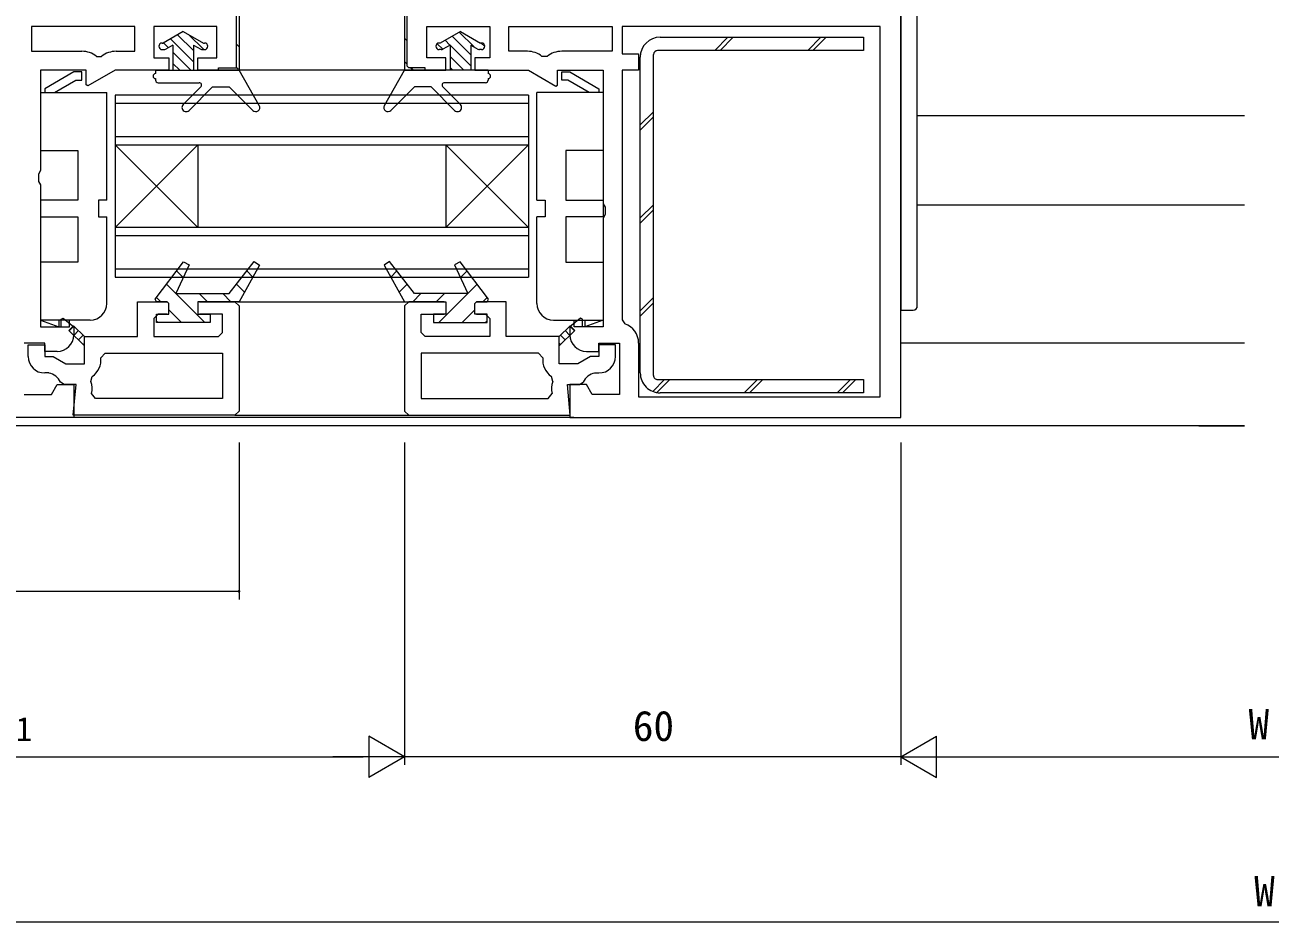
# Model space of a CAD drawing. Units: millimetres, scale not verified. Extents: x -594 to 539, y -420 to 386.
# Drawn here: x -91.7 to 58.9, y -252 to -143.5 of the extents above; entities that cross this region are included whole.
import ezdxf
from ezdxf.enums import TextEntityAlignment as Align

# ---------------------------------------------------------------- set-up
doc = ezdxf.new("R2010")
doc.units = ezdxf.units.MM
doc.header["$LTSCALE"] = 2
for name, color, linetype, lineweight in [('0-3_YKK_12', 2, 'Continuous', 9), ('0-4_YKK_D', 6, 'Continuous', 9), ('0-6_YKK_13', 4, 'Continuous', 9), ('0-7_YKK_11', 7, 'Continuous', 9)]:
    doc.layers.add(name, color=color, linetype=linetype, lineweight=lineweight)
doc.styles.add('ＭＳ ゴシック', font='')
doc.styles.get('ＭＳ ゴシック').set_extended_font_data('MS Gothic')

msp = doc.modelspace()

# ---------------------------------------------------------------- linework, layer by layer
at = {"layer": '0-3_YKK_12'}
for p, q in [((-45.757, -148.998), (-65.757, -148.997)), ((-80.757, -151.997), (-80.757, -173.997)), ((-30.757, -151.997), (-80.757, -151.997)), ((-30.757, -151.997), (-30.757, -156.997)), ((-30.757, -152.997), (-80.757, -152.997)), ((55.82, -154.498), (16.243, -154.498)), ((-80.757, -156.997), (-30.757, -156.997)), ((-80.757, -167.997), (-70.757, -157.997)), ((-80.757, -157.997), (-70.757, -167.997)), ((-80.757, -157.997), (-30.757, -157.997)), ((-70.757, -157.997), (-70.757, -167.997)), ((-30.757, -167.997), (-40.757, -157.997)), ((-30.757, -157.997), (-40.757, -167.997)), ((-40.757, -157.997), (-40.757, -167.997)), ((-30.757, -156.997), (-30.757, -168.997)), ((55.82, -165.298), (16.243, -165.298)), ((-30.757, -167.997), (-80.757, -167.997)), ((-30.757, -167.997), (-30.757, -173.997)), ((-30.757, -168.997), (-80.757, -168.997)), ((-80.757, -172.997), (-30.757, -172.997)), ((-80.757, -173.997), (-30.757, -173.997)), ((-65.934, -176.997), (-45.581, -176.997)), ((55.82, -181.998), (14.243, -181.998)), ((-25.273, -190.998), (-86.257, -190.997)), ((-66.257, -190.697), (-45.257, -190.697)), ((55.82, -191.998), (-94.737, -191.998))]:
    msp.add_line(p, q, dxfattribs=at)
at = {"layer": '0-4_YKK_D'}
for p, q in [((50.269, -191.998), (55.82, -191.998)), ((-65.758, -193.998), (-65.758, -212.998)), ((-45.757, -193.998), (-45.757, -232.998)), ((-45.757, -193.998), (-45.757, -232.998)), ((14.243, -193.998), (14.243, -232.998)), ((14.243, -193.998), (14.243, -232.998)), ((-125.758, -211.998), (-65.758, -211.998)), ((-45.757, -231.998), (-50.087, -229.498)), ((-50.087, -229.498), (-50.087, -234.498)), ((14.243, -231.998), (18.573, -229.498)), ((18.573, -234.498), (18.573, -229.498)), ((-140.757, -231.998), (-50.757, -231.998)), ((-45.757, -231.998), (-54.417, -231.998)), ((-45.757, -231.998), (-50.087, -234.498)), ((14.243, -231.998), (-45.757, -231.998)), ((14.243, -231.998), (18.573, -234.498)), ((14.243, -231.998), (22.903, -231.998)), ((19.243, -231.998), (99.243, -231.998)), ((257.243, -251.998), (-138.757, -251.998))]:
    msp.add_line(p, q, dxfattribs=at)
for start, end in [(0, 180), (180, 0)]:
    msp.add_arc((-65.758, -211.998), 0.106, start, end, dxfattribs=at)
at = {"layer": '0-6_YKK_13'}
for p, q in [((16.243, -177.498), (16.243, -141.498)), ((-72.507, -144.297), (-74.932, -145.697)), ((-72.507, -144.297), (-70.082, -145.697)), ((-39.007, -144.297), (-41.432, -145.697)), ((-39.151, -144.38), (-37.357, -146.173)), ((-39.007, -144.297), (-36.582, -145.697)), ((-75.057, -145.697), (-74.932, -145.697)), ((-74.896, -145.676), (-74.31, -146.261)), ((-73.757, -145.942), (-74.625, -146.443)), ((-74.042, -145.183), (-71.257, -147.967)), ((-73.757, -145.942), (-73.757, -148.997)), ((-73.188, -144.69), (-71.257, -146.62)), ((-71.86, -144.671), (-70.033, -146.497)), ((-71.257, -145.942), (-70.389, -146.443)), ((-71.257, -145.942), (-71.257, -148.997)), ((-70.082, -145.697), (-69.957, -145.697)), ((-41.796, -145.776), (-41.127, -146.445)), ((-41.432, -145.697), (-41.557, -145.697)), ((-40.257, -145.942), (-41.125, -146.443)), ((-40.859, -145.366), (-40.273, -145.951)), ((-40.257, -145.942), (-40.257, -148.997)), ((-40.257, -145.967), (-37.757, -148.467)), ((-40.005, -144.873), (-37.757, -147.12)), ((-37.757, -145.942), (-36.889, -146.443)), ((-37.757, -145.942), (-37.757, -148.997)), ((-36.457, -145.697), (-36.582, -145.697)), ((-36.486, -145.697), (-36.058, -146.125)), ((-8.251, -146.598), (-6.651, -144.998)), ((-7.614, -146.598), (-6.014, -144.998)), ((2.992, -146.598), (4.592, -144.998)), ((3.629, -146.598), (5.229, -144.998)), ((-75.057, -146.497), (-74.825, -146.497)), ((-73.757, -146.814), (-71.575, -148.997)), ((-70.189, -146.497), (-69.957, -146.497)), ((-41.325, -146.497), (-41.557, -146.497)), ((-40.257, -147.314), (-38.575, -148.997)), ((-36.457, -146.497), (-36.689, -146.497)), ((-17.257, -185.598), (-17.257, -147.398)), ((-15.657, -185.898), (-15.657, -147.098)), ((-75.857, -148.997), (-75.857, -149.397)), ((-75.857, -148.997), (-65.757, -148.997)), ((-73.757, -148.161), (-72.922, -148.997)), ((-63.323, -153.248), (-65.757, -148.997)), ((-48.191, -153.248), (-45.757, -148.997)), ((-35.657, -148.997), (-45.757, -148.997)), ((-40.257, -148.661), (-39.922, -148.997)), ((-35.657, -148.997), (-35.657, -149.397)), ((-75.857, -149.997), (-75.857, -150.197)), ((-75.557, -150.497), (-70.596, -150.497)), ((-35.957, -150.497), (-40.919, -150.497)), ((-35.657, -149.997), (-35.657, -150.197)), ((-89.757, -151.697), (-89.757, -158.697)), ((-89.757, -151.697), (-81.757, -151.697)), ((-89.257, -151.218), (-89.257, -151.697)), ((-81.757, -164.697), (-81.757, -151.697)), ((-72.518, -153.143), (-70.383, -151.009)), ((-68.957, -150.997), (-71.811, -153.85)), ((-68.957, -150.997), (-66.957, -150.997)), ((-66.957, -150.997), (-64.111, -153.85)), ((-44.557, -150.997), (-47.403, -153.85)), ((-42.557, -150.997), (-44.557, -150.997)), ((-42.557, -150.997), (-39.704, -153.85)), ((-38.996, -153.143), (-41.131, -151.009)), ((-21.757, -151.697), (-29.757, -151.697)), ((-29.757, -164.697), (-29.757, -151.697)), ((-22.257, -151.218), (-22.257, -151.697)), ((-21.757, -151.697), (-21.757, -158.697)), ((-17.257, -155.604), (-15.657, -154.004)), ((-17.257, -156.241), (-15.657, -154.641)), ((-89.757, -158.697), (-85.257, -158.697)), ((-85.257, -158.697), (-85.257, -164.697)), ((-21.757, -158.697), (-26.257, -158.697)), ((-26.257, -158.697), (-26.257, -164.697)), ((-89.757, -164.697), (-89.757, -166.697)), ((-85.257, -164.697), (-89.757, -164.697)), ((-82.757, -164.697), (-82.757, -166.697)), ((-81.757, -164.697), (-82.757, -164.697)), ((-29.757, -164.697), (-28.757, -164.697)), ((-28.757, -164.697), (-28.757, -166.697)), ((-26.257, -164.697), (-21.757, -164.697)), ((-21.757, -164.697), (-21.757, -166.697)), ((-17.257, -166.847), (-15.657, -165.247)), ((-89.757, -166.697), (-85.257, -166.697)), ((-85.257, -166.697), (-85.257, -172.197)), ((-85.257, -166.697), (-85.257, -172.197)), ((-82.757, -166.697), (-81.757, -166.697)), ((-81.757, -177.197), (-81.757, -166.697)), ((-28.757, -166.697), (-29.757, -166.697)), ((-29.757, -177.197), (-29.757, -166.697)), ((-21.757, -166.697), (-26.257, -166.697)), ((-26.257, -166.697), (-26.257, -172.197)), ((-26.257, -166.697), (-26.257, -172.197)), ((-17.257, -167.484), (-15.657, -165.884)), ((-85.257, -172.197), (-89.757, -172.197)), ((-89.757, -172.197), (-89.757, -179.197)), ((-26.257, -172.197), (-21.757, -172.197)), ((-21.757, -172.197), (-21.757, -179.197)), ((-17.257, -178.09), (-15.657, -176.49)), ((-17.257, -178.727), (-15.657, -177.127)), ((14.243, -177.998), (15.243, -177.998)), ((15.243, -177.998), (15.743, -177.998)), ((-89.757, -179.197), (-87.557, -179.997)), ((-83.757, -179.197), (-89.757, -179.197)), ((-87.557, -179.197), (-87.557, -179.997)), ((-87.557, -179.997), (-86.257, -179.997)), ((-86.257, -179.997), (-86.257, -179.197)), ((-27.757, -179.197), (-21.757, -179.197)), ((-25.257, -179.997), (-25.257, -179.197)), ((-23.957, -179.997), (-25.257, -179.997)), ((-21.757, -179.197), (-23.957, -179.997)), ((-23.957, -179.197), (-23.957, -179.997)), ((-15.75, -187.826), (-14.322, -186.398)), ((-15.252, -187.966), (-13.685, -186.398)), ((-15.157, -186.398), (9.743, -186.398)), ((-4.679, -187.998), (-3.079, -186.398)), ((-4.042, -187.998), (-2.442, -186.398)), ((6.564, -187.998), (8.164, -186.398)), ((7.201, -187.998), (8.801, -186.398))]:
    msp.add_line(p, q, dxfattribs=at)
for points in [[(15.243, -140.998), (14.243, -140.998), (14.243, -177.998)], [(-14.857, -144.998), (9.743, -144.998), (9.743, -146.598), (-15.157, -146.598)], [(-84.757, -149.197), (-85.757, -149.197), (-89.257, -151.218)], [(-88.087, -151.697), (-85.489, -150.197), (-84.757, -150.197), (-84.757, -149.197)], [(-26.757, -149.197), (-25.757, -149.197), (-22.257, -151.218)], [(-23.427, -151.697), (-26.025, -150.197), (-26.757, -150.197), (-26.757, -149.197)], [(9.743, -186.398), (9.743, -187.998), (-14.857, -187.998)]]:
    msp.add_lwpolyline(points, dxfattribs=at)
for centre, radius, start, end in [((-75.057, -146.097), 0.4, 90, 270), ((-69.957, -146.097), 0.4, 270, 90), ((-41.557, -146.097), 0.4, 90, 270), ((-36.457, -146.097), 0.4, 270, 90), ((-14.857, -147.398), 2.4, 90, 179.99998), ((-74.825, -146.097), 0.4, 270, 300), ((-70.189, -146.097), 0.4, 239.99998, 270), ((-41.325, -146.097), 0.4, 270, 299.99998), ((-36.689, -146.097), 0.4, 240, 270), ((-15.157, -147.098), 0.5, 90, 179.99998), ((-75.857, -149.697), 0.3, 90, 270), ((-75.557, -150.197), 0.3, 180, 270), ((-70.596, -150.797), 0.3, 315.00002, 90), ((-40.919, -150.797), 0.3, 90, 224.99997), ((-35.957, -150.197), 0.3, 270, 0), ((-35.657, -149.697), 0.3, 270, 90), ((-72.164, -153.497), 0.5, 134.99983, 314.99998), ((-63.757, -153.497), 0.5, 224.92854, 29.79002), ((-47.757, -153.497), 0.5, 150.20996, 315.07144), ((-39.35, -153.497), 0.5, 225, 45.00015), ((-83.757, -177.197), 2, 270, 0), ((-27.757, -177.197), 2, 180, 270), ((15.743, -177.498), 0.5, 270, 0), ((-14.857, -185.598), 2.4, 179.99998, 270), ((-15.157, -185.898), 0.5, 179.99998, 270)]:
    msp.add_arc(centre, radius, start, end, dxfattribs=at)
at = {"layer": '0-7_YKK_11'}
for p, q in [((-45.457, -148.498), (-45.457, -141.298)), ((-78.357, -143.697), (-90.857, -143.697)), ((-33.157, -143.698), (-20.657, -143.698)), ((11.743, -188.498), (11.743, -143.698)), ((-66.057, -145.844), (-65.757, -146.144)), ((-45.457, -145.44), (-45.757, -145.141)), ((-83.003, -147.314), (-82.377, -147.314)), ((-28.511, -147.316), (-29.137, -147.316)), ((-66.257, -148.997), (-68.257, -148.997)), ((-66.104, -148.626), (-65.892, -148.838)), ((-45.457, -148.269), (-45.757, -147.969)), ((-45.257, -148.998), (-43.257, -148.998)), ((-44.728, -148.998), (-45.028, -148.698)), ((-73.313, -173.255), (-72.496, -174.072)), ((-64.832, -173.251), (-64.088, -173.995)), ((-46.683, -173.251), (-47.426, -173.995)), ((-38.201, -173.255), (-39.019, -174.072)), ((-74.536, -174.861), (-69.899, -179.497)), ((-70.571, -175.997), (-69.571, -176.997)), ((-67.742, -175.997), (-66.742, -176.997)), ((-66.072, -174.839), (-65.098, -175.812)), ((-45.442, -174.839), (-46.416, -175.812)), ((-43.772, -175.997), (-44.772, -176.997)), ((-40.943, -175.997), (-41.943, -176.997)), ((-36.979, -174.861), (-41.615, -179.497)), ((-75.758, -176.466), (-75.228, -176.997)), ((-70.557, -176.997), (-66.257, -176.997)), ((-66.257, -176.997), (-65.757, -177.497)), ((-45.257, -176.997), (-45.757, -177.497)), ((-40.957, -176.997), (-45.257, -176.997)), ((-35.756, -176.466), (-36.287, -176.997)), ((-74.457, -178.497), (-75.557, -178.497)), ((-74.257, -177.967), (-72.728, -179.497)), ((-37.257, -177.967), (-38.787, -179.497)), ((-37.057, -178.497), (-35.957, -178.497)), ((-86.301, -180.484), (-85.736, -179.918)), ((-85.74, -181.045), (-85.174, -180.48)), ((-75.729, -179.324), (-75.585, -179.469)), ((-35.785, -179.324), (-35.93, -179.469)), ((-25.774, -181.045), (-26.34, -180.48)), ((-25.213, -180.484), (-25.779, -179.918)), ((-85.179, -181.607), (-84.613, -181.041)), ((-84.617, -182.168), (-84.457, -182.008)), ((-84.457, -182.328), (-84.457, -181.197)), ((-27.057, -182.328), (-27.057, -181.197)), ((-26.897, -182.168), (-27.057, -182.008)), ((-26.336, -181.607), (-26.901, -181.041)), ((-83.685, -186.617), (-83.507, -186.033)), ((-27.829, -186.617), (-28.007, -186.033))]:
    msp.add_line(p, q, dxfattribs=at)
for points in [[(14.243, -190.998), (14.243, -129.998)], [(-45.457, -148.498), (-45.457, -141.298), (12.043, -141.298), (12.043, -138.498), (11.743, -138.498), (11.743, -140.498)], [(-66.257, -148.997), (-68.257, -148.997), (-68.257, -148.697), (-66.057, -148.697), (-66.057, -141.297), (-155.457, -141.297), (-155.457, -150.197), (-153.257, -150.197), (-153.257, -150.497), (-155.257, -150.497)], [(-65.757, -140.997), (-65.757, -148.997), (-70.757, -148.997), (-70.757, -147.497), (-68.457, -147.497), (-68.457, -143.697), (-76.057, -143.697), (-76.057, -147.497), (-74.257, -147.497), (-74.257, -148.997), (-80.757, -148.997), (-84.03, -150.887), (-84.257, -150.756), (-84.257, -148.997), (-89.757, -148.997), (-89.757, -161.131), (-90.007, -161.564), (-90.007, -162.43), (-89.757, -162.863), (-89.757, -179.997), (-87.257, -179.997), (-87.257, -179.092), (-87.012, -178.976), (-85.757, -179.997), (-85.757, -180.997)], [(-45.757, -140.998), (-45.757, -148.998), (-40.757, -148.998), (-40.757, -147.498), (-43.057, -147.498), (-43.057, -143.698), (-35.457, -143.698), (-35.457, -147.498), (-37.257, -147.498), (-37.257, -148.998), (-30.757, -148.998), (-27.457, -150.904), (-27.257, -150.788), (-27.257, -148.998), (-21.757, -148.998), (-21.757, -165.132), (-21.507, -165.565), (-21.507, -166.431), (-21.757, -166.864), (-21.757, -179.998), (-24.257, -179.998), (-24.257, -179.072), (-24.485, -178.964), (-25.757, -179.998), (-25.757, -180.998)], [(-78.357, -143.697), (-90.857, -143.697), (-90.857, -146.697), (-84.757, -146.697)], [(-80.623, -146.697), (-78.357, -146.697), (-78.357, -143.697)], [(-33.157, -143.698), (-20.657, -143.698), (-20.657, -146.698), (-26.757, -146.698)], [(-30.891, -146.698), (-33.157, -146.698), (-33.157, -143.698)], [(11.743, -188.498), (11.743, -143.698), (-19.457, -143.698), (-19.457, -146.998), (-17.457, -146.998), (-17.457, -148.998), (-19.457, -148.998), (-19.457, -179.17), (-19.124, -179.641)], [(-43.257, -148.998), (-43.257, -148.698), (-45.257, -148.698), (-45.457, -148.498)], [(-91.257, -183.597), (-91.257, -182.197), (-89.257, -182.197), (-89.257, -183.597), (-88.257, -183.597), (-86.698, -184.497), (-84.457, -184.497), (-84.457, -182.328), (-86.34, -180.445), (-85.774, -179.88), (-84.457, -181.197), (-78.057, -181.197), (-78.057, -176.997), (-74.457, -176.997)], [(-65.757, -177.497), (-65.757, -190.197), (-66.257, -190.697)], [(-45.757, -177.497), (-45.757, -190.197), (-45.257, -190.697)], [(-20.257, -183.597), (-20.257, -182.197), (-22.257, -182.197), (-22.257, -183.597), (-23.257, -183.597), (-24.816, -184.497), (-27.057, -184.497), (-27.057, -182.328), (-25.174, -180.445), (-25.74, -179.88), (-27.057, -181.197), (-33.457, -181.197), (-33.457, -176.997), (-37.057, -176.997)], [(-75.557, -178.497), (-76.057, -178.997), (-76.057, -181.197), (-68.257, -181.197), (-67.757, -180.697)], [(-67.757, -180.697), (-67.757, -178.497), (-70.557, -178.497)], [(-43.757, -180.697), (-43.757, -178.497), (-40.957, -178.497)], [(-35.957, -178.497), (-35.457, -178.997), (-35.457, -181.197), (-43.257, -181.197), (-43.757, -180.697)], [(-87.757, -182.997), (-89.257, -182.997), (-89.257, -181.997), (-91.757, -181.997)], [(-23.757, -182.998), (-22.257, -182.998), (-22.257, -181.998), (-19.757, -181.998), (-19.757, -188.198), (-23.064, -188.198), (-23.757, -186.998), (-25.757, -186.998), (-25.757, -190.998), (14.243, -190.998)], [(-17.457, -181.998), (-17.457, -188.498), (11.743, -188.498)], [(-82.47, -183.747), (-81.972, -183.197), (-67.757, -183.197), (-67.757, -188.697)], [(-29.045, -183.747), (-29.542, -183.197), (-43.757, -183.197), (-43.757, -188.697)], [(-88.735, -185.602), (-88.779, -185.597), (-89.257, -185.597)], [(-22.78, -185.602), (-22.735, -185.597), (-22.257, -185.597)], [(-91.757, -188.197), (-88.45, -188.197), (-87.757, -186.997), (-85.757, -186.997), (-85.757, -190.997), (-125.757, -190.997)], [(-66.257, -190.697), (-85.803, -190.697), (-85.479, -186.997), (-86.912, -186.997), (-87.365, -186.708)], [(-67.757, -188.697), (-83.107, -188.697), (-83.594, -188.08)], [(-45.257, -190.697), (-25.711, -190.697), (-26.035, -186.997), (-24.602, -186.997), (-24.149, -186.708)], [(-43.757, -188.697), (-28.407, -188.697), (-27.921, -188.08)]]:
    msp.add_lwpolyline(points, dxfattribs=at)
for points in [[(-74.457, -176.997), (-75.739, -176.997), (-75.911, -176.667), (-72.464, -172.14), (-71.78, -172.534), (-73.392, -175.997), (-66.976, -175.997), (-63.953, -172.126), (-63.292, -172.564), (-65.757, -176.997), (-70.757, -176.997), (-70.757, -178.497), (-69.257, -178.497), (-69.257, -179.497), (-75.757, -179.497), (-75.757, -178.497), (-74.257, -178.497), (-74.257, -177.197)], [(-37.057, -176.997), (-35.775, -176.997), (-35.603, -176.667), (-39.05, -172.14), (-39.734, -172.534), (-38.123, -175.997), (-44.538, -175.997), (-47.561, -172.126), (-48.222, -172.564), (-45.757, -176.997), (-40.757, -176.997), (-40.757, -178.497), (-42.257, -178.497), (-42.257, -179.497), (-35.757, -179.497), (-35.757, -178.497), (-37.257, -178.497), (-37.257, -177.197)]]:
    msp.add_lwpolyline(points, close=True, dxfattribs=at)
for centre, radius, start, end in [((-84.757, -149.497), 2.8, 51.2179, 89.99998), ((-80.623, -149.497), 2.8, 89.99998, 128.78207), ((-30.891, -149.498), 2.8, 51.21791, 90), ((-26.757, -149.498), 2.8, 90, 128.78209), ((-19.957, -181.998), 2.5, 0, 70.52876), ((-87.757, -180.997), 2, 270, 359.99998), ((-23.757, -180.998), 2, 180, 269.99998), ((-89.257, -183.597), 2, 180, 270), ((-22.257, -183.597), 2, 270, 359.99998), ((-84.957, -183.997), 2.5, 305.45685, 5.73918), ((-26.557, -183.997), 2.5, 174.2608, 234.54314), ((-89.179, -187.552), 2, 24.96335, 77.17526), ((-86.025, -187.497), 2.5, 346.50659, 20.61671), ((-25.49, -187.497), 2.5, 159.38327, 193.49339), ((-22.336, -187.552), 2, 102.82472, 155.03664)]:
    msp.add_arc(centre, radius, start, end, dxfattribs=at)

# ---------------------------------------------------------------- texts
at = {"layer": '0-4_YKK_D', "color": 4, "style": 'ＭＳ ゴシック'}
for s, height, p in [('S1', 2.933, (-94.754, -230.998)), ('60', 3.666, (-18.157, -231.198)), ('W', 3.666, (56.29, -230.998)), ('W', 3.666, (56.974, -251.198))]:
    msp.add_text(s, height=height, dxfattribs=at).set_placement(p, align=Align.BOTTOM_LEFT)

doc.saveas('drawing.dxf')
